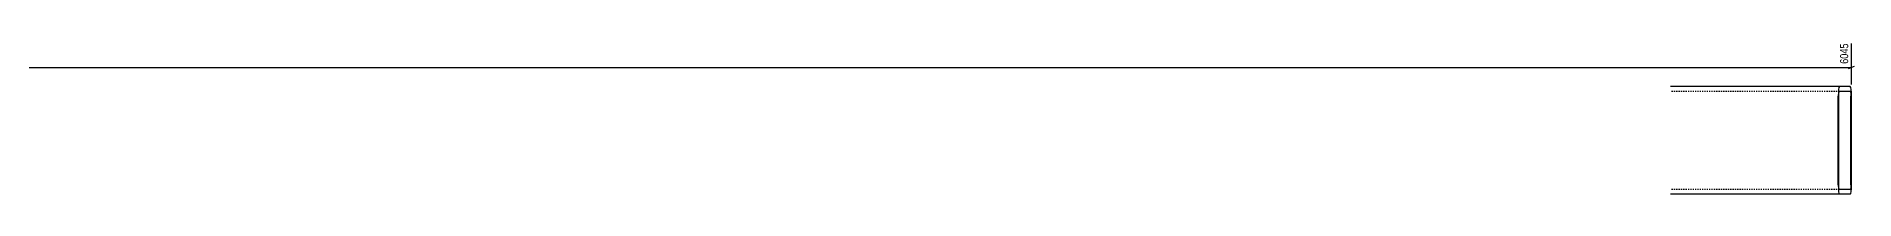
# Model space of a CAD drawing. Header units: millimetres. Extents: x 10 to 18377, y 10 to 295.
# Drawn here: x 15341 to 18377, y 10 to 266 of the extents above; entities that cross this region are included whole.
import ezdxf

# ---------------------------------------------------------------- set-up
doc = ezdxf.new("R2010")
doc.units = ezdxf.units.MM
doc.linetypes.add('DXK_LINE_DOT2', pattern=[3.9198, 1.9599, -1.9599])
doc.layers.add('MÅLSÆTNING', color=7, linetype='Continuous')
doc.layers.add('STÅL', color=7, linetype='Continuous')
doc.styles.add('Arial Narrow', font='ARIALN.TTF', dxfattribs={"height": 0.2})

msp = doc.modelspace()

# ---------------------------------------------------------------- linework, layer by layer
at = {"layer": 'MÅLSÆTNING', "color": 7, "linetype": 'Continuous'}
for p, q in [((18371.5, 194), (18371.5, 262.8)), ((14806.9, 222.7), (18371.5, 222.7)), ((18366.2, 220.6), (18376.7, 224.8))]:
    msp.add_line(p, q, dxfattribs=at)
at = {"layer": 'STÅL', "color": 2, "linetype": 'Continuous'}
for p, q in [((18369.5, 190.5), (18069.4, 190.5)), ((18349.9, 185.8), (18349.5, 180.6)), ((18350.6, 189.3), (18349.9, 185.8)), ((18351.3, 190.5), (18350.6, 189.3)), ((18350.9, 181.9), (18351.3, 182.5)), ((18369.5, 182.5), (18351.3, 182.5)), ((18370.2, 189.3), (18369.5, 190.5)), ((18369.5, 182.5), (18369.9, 181.9)), ((18370.9, 185.8), (18370.2, 189.3)), ((18371.3, 180.6), (18370.9, 185.8)), ((18349.5, 180.6), (18349.4, 174.5)), ((18349.4, 26.5), (18349.4, 174.5)), ((18350.3, 174.5), (18350.4, 177.6)), ((18350.3, 26.5), (18350.3, 174.5)), ((18350.4, 177.6), (18350.6, 180.2)), ((18350.6, 180.2), (18350.9, 181.9)), ((18369.9, 181.9), (18370.2, 180.2)), ((18370.2, 180.2), (18370.4, 177.6)), ((18370.4, 177.6), (18370.5, 174.5)), ((18370.5, 26.5), (18370.5, 174.5)), ((18371.5, 174.5), (18371.3, 180.6)), ((18371.5, 26.5), (18371.5, 174.5)), ((18369.5, 10.5), (18069.4, 10.5)), ((18349.4, 26.5), (18349.5, 20.4)), ((18349.5, 20.4), (18349.9, 15.2)), ((18349.9, 15.2), (18350.6, 11.7)), ((18350.4, 23.4), (18350.3, 26.5)), ((18350.6, 20.8), (18350.4, 23.4)), ((18350.9, 19.1), (18350.6, 20.8)), ((18350.6, 11.7), (18351.3, 10.5)), ((18351.3, 18.5), (18350.9, 19.1)), ((18369.5, 18.5), (18351.3, 18.5)), ((18369.9, 19.1), (18369.5, 18.5)), ((18369.5, 10.5), (18370.2, 11.7)), ((18370.2, 20.8), (18369.9, 19.1)), ((18370.4, 23.4), (18370.2, 20.8)), ((18370.2, 11.7), (18370.9, 15.2)), ((18370.5, 26.5), (18370.4, 23.4)), ((18370.9, 15.2), (18371.3, 20.4)), ((18371.3, 20.4), (18371.5, 26.5))]:
    msp.add_line(p, q, dxfattribs=at)
at = {"layer": 'STÅL', "color": 7, "linetype": 'DXK_LINE_DOT2'}
for p, q in [((18351.3, 182.5), (18069.4, 182.5)), ((18351.3, 18.5), (18069.4, 18.5))]:
    msp.add_line(p, q, dxfattribs=at)

# ---------------------------------------------------------------- next in the draw order: wipeouts: each hides what was drawn before it
at = {"color": 0, "linetype": 'Continuous'}
msp.add_wipeout([(18368.7, 265.6), (18349.1, 265.6), (18349.1, 225.8), (18368.7, 225.8)], dxfattribs=at).dxf.layer = 'MÅLSÆTNING'

# ---------------------------------------------------------------- next in the draw order: texts
at = {"layer": 'MÅLSÆTNING', "color": 3, "linetype": 'Continuous', "style": 'Arial Narrow'}
msp.add_text('6045', height=13.36, rotation=90.0002, dxfattribs=at).set_placement((18365.9, 228.6))

doc.saveas('drawing.dxf')
